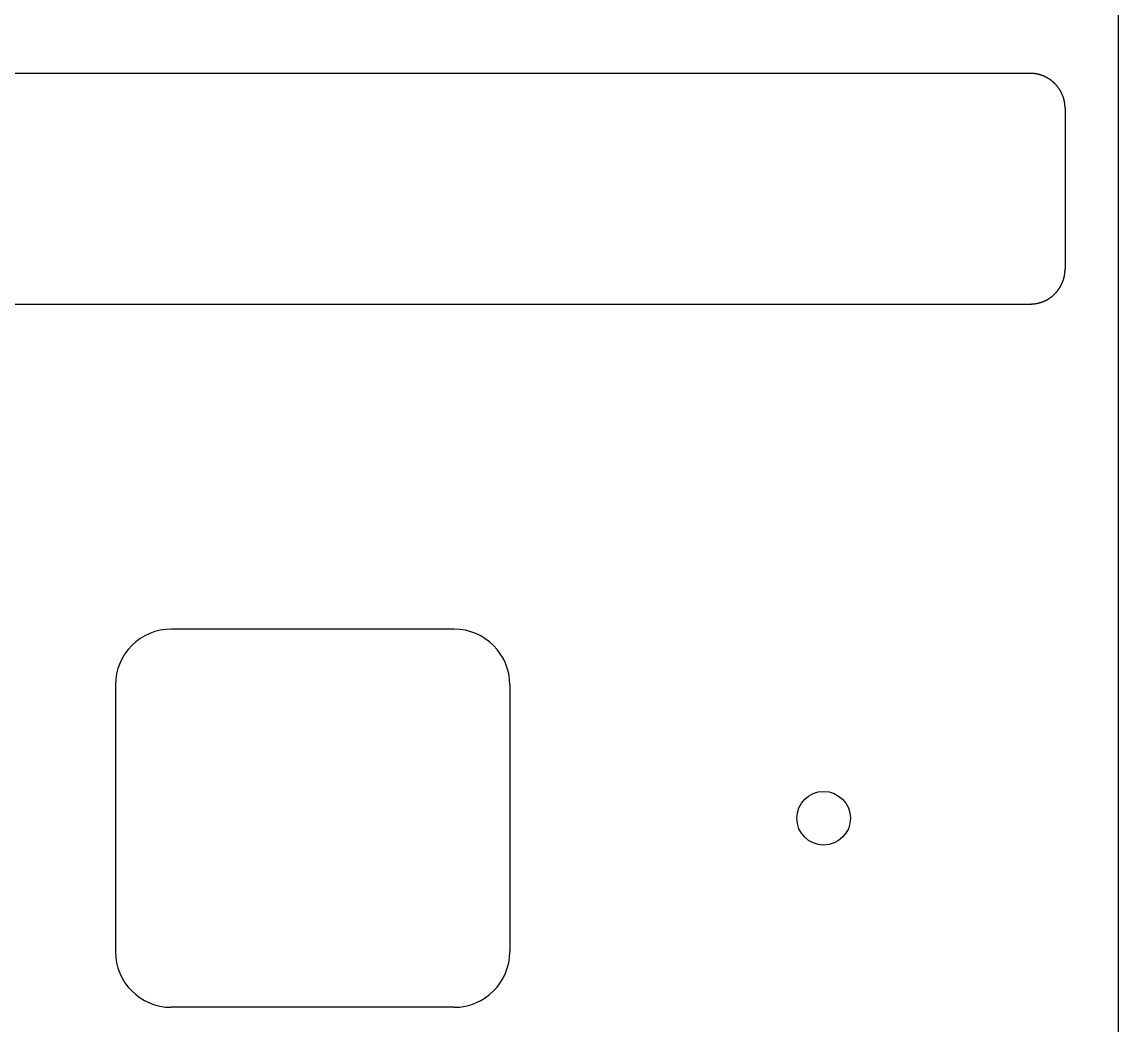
# Model space of a CAD drawing. Header units: millimetres. Extents: x -11 to 340, y -118 to 18.
# Drawn here: x 298.72 to 339.59, y -88.68 to -51.27 of the extents above; entities that cross this region are included whole.
import ezdxf

# ---------------------------------------------------------------- set-up
doc = ezdxf.new("R2010")
doc.units = ezdxf.units.MM
doc.header["$MEASUREMENT"] = 0
doc.layers.add('BLACK', color=7, linetype='CONTINUOUS')

msp = doc.modelspace()

# ---------------------------------------------------------------- linework, layer by layer
at = {"layer": 'BLACK', "linetype": 'Continuous'}
for p, q in [((339.58862, -45.435), (339.58862, -109.9925)), ((336.3125, -53.1875), (282.7125, -53.1875)), ((336.315089, -53.187503), (336.3125, -53.1875)), ((336.320245, -53.187523), (336.315089, -53.187503)), ((336.325397, -53.187563), (336.320245, -53.187523)), ((336.330548, -53.187623), (336.325397, -53.187563)), ((336.335694, -53.187703), (336.330548, -53.187623)), ((336.34084, -53.187803), (336.335694, -53.187703)), ((336.345982, -53.187923), (336.34084, -53.187803)), ((336.351123, -53.188063), (336.345982, -53.187923)), ((336.35626, -53.188223), (336.351123, -53.188063)), ((336.361396, -53.188403), (336.35626, -53.188223)), ((336.366527, -53.188602), (336.361396, -53.188403)), ((336.371658, -53.188822), (336.366527, -53.188602)), ((336.376783, -53.189062), (336.371658, -53.188822)), ((336.381909, -53.189321), (336.376783, -53.189062)), ((336.387029, -53.189601), (336.381909, -53.189321)), ((336.392149, -53.1899), (336.387029, -53.189601)), ((336.397263, -53.190219), (336.392149, -53.1899)), ((336.402377, -53.190558), (336.397263, -53.190219)), ((336.407486, -53.190917), (336.402377, -53.190558)), ((336.412594, -53.191296), (336.407486, -53.190917)), ((336.417696, -53.191695), (336.412594, -53.191296)), ((336.422798, -53.192113), (336.417696, -53.191695)), ((336.427894, -53.192551), (336.422798, -53.192113)), ((336.43299, -53.19301), (336.427894, -53.192551)), ((336.43808, -53.193488), (336.43299, -53.19301)), ((336.443169, -53.193985), (336.43808, -53.193488)), ((336.448252, -53.194503), (336.443169, -53.193985)), ((336.453335, -53.19504), (336.448252, -53.194503)), ((336.458411, -53.195597), (336.453335, -53.19504)), ((336.463487, -53.196174), (336.458411, -53.195597)), ((336.468557, -53.196771), (336.463487, -53.196174)), ((336.473625, -53.197387), (336.468557, -53.196771)), ((336.478688, -53.198023), (336.473625, -53.197387)), ((336.483749, -53.198679), (336.478688, -53.198023)), ((336.488805, -53.199354), (336.483749, -53.198679)), ((336.493859, -53.20005), (336.488805, -53.199354)), ((336.498906, -53.200764), (336.493859, -53.20005)), ((336.503953, -53.201499), (336.498906, -53.200764)), ((336.508993, -53.202253), (336.503953, -53.201499)), ((336.514032, -53.203027), (336.508993, -53.202253)), ((336.519064, -53.20382), (336.514032, -53.203027)), ((336.524095, -53.204634), (336.519064, -53.20382)), ((336.529119, -53.205466), (336.524095, -53.204634)), ((336.534142, -53.206319), (336.529119, -53.205466)), ((336.539158, -53.207191), (336.534142, -53.206319)), ((336.544172, -53.208083), (336.539158, -53.207191)), ((336.54918, -53.208994), (336.544172, -53.208083)), ((336.554186, -53.209924), (336.54918, -53.208994)), ((336.559185, -53.210875), (336.554186, -53.209924)), ((336.564182, -53.211845), (336.559185, -53.210875)), ((336.569172, -53.212834), (336.564182, -53.211845)), ((336.57416, -53.213843), (336.569172, -53.212834)), ((336.579141, -53.214871), (336.57416, -53.213843)), ((336.58412, -53.215919), (336.579141, -53.214871)), ((336.589092, -53.216986), (336.58412, -53.215919)), ((336.594061, -53.218073), (336.589092, -53.216986)), ((336.599024, -53.219179), (336.594061, -53.218073)), ((336.603984, -53.220305), (336.599024, -53.219179)), ((336.608937, -53.22145), (336.603984, -53.220305)), ((336.613887, -53.222615), (336.608937, -53.22145)), ((336.61883, -53.223798), (336.613887, -53.222615)), ((336.62377, -53.225002), (336.61883, -53.223798)), ((336.628703, -53.226224), (336.62377, -53.225002)), ((336.633633, -53.227467), (336.628703, -53.226224)), ((336.638555, -53.228728), (336.633633, -53.227467)), ((336.643475, -53.230009), (336.638555, -53.228728)), ((336.648387, -53.231308), (336.643475, -53.230009)), ((336.653296, -53.232628), (336.648387, -53.231308)), ((336.658197, -53.233966), (336.653296, -53.232628)), ((336.663095, -53.235324), (336.658197, -53.233966)), ((336.667985, -53.236701), (336.663095, -53.235324)), ((336.672872, -53.238098), (336.667985, -53.236701)), ((336.677751, -53.239513), (336.672872, -53.238098)), ((336.682626, -53.240948), (336.677751, -53.239513)), ((336.687494, -53.242401), (336.682626, -53.240948)), ((336.692358, -53.243875), (336.687494, -53.242401)), ((336.697214, -53.245367), (336.692358, -53.243875)), ((336.702066, -53.246878), (336.697214, -53.245367)), ((336.70691, -53.248408), (336.702066, -53.246878)), ((336.71175, -53.249958), (336.70691, -53.248408)), ((336.716582, -53.251526), (336.71175, -53.249958)), ((336.72141, -53.253114), (336.716582, -53.251526)), ((336.726229, -53.25472), (336.72141, -53.253114)), ((336.731044, -53.256346), (336.726229, -53.25472)), ((336.735851, -53.25799), (336.731044, -53.256346)), ((336.740654, -53.259654), (336.735851, -53.25799)), ((336.745448, -53.261336), (336.740654, -53.259654)), ((336.750237, -53.263038), (336.745448, -53.261336)), ((336.755018, -53.264758), (336.750237, -53.263038)), ((336.759794, -53.266497), (336.755018, -53.264758)), ((336.764562, -53.268255), (336.759794, -53.266497)), ((336.769324, -53.270032), (336.764562, -53.268255)), ((336.774078, -53.271828), (336.769324, -53.270032)), ((336.778827, -53.273642), (336.774078, -53.271828)), ((336.783567, -53.275475), (336.778827, -53.273642)), ((336.788302, -53.277328), (336.783567, -53.275475)), ((336.793028, -53.279198), (336.788302, -53.277328)), ((336.797749, -53.281088), (336.793028, -53.279198)), ((336.80246, -53.282995), (336.797749, -53.281088)), ((336.807166, -53.284922), (336.80246, -53.282995)), ((336.811863, -53.286867), (336.807166, -53.284922)), ((336.816555, -53.288832), (336.811863, -53.286867)), ((336.821237, -53.290814), (336.816555, -53.288832)), ((336.825913, -53.292815), (336.821237, -53.290814)), ((336.83058, -53.294834), (336.825913, -53.292815)), ((336.835241, -53.296873), (336.83058, -53.294834)), ((336.839892, -53.298929), (336.835241, -53.296873)), ((336.844538, -53.301004), (336.839892, -53.298929)), ((336.849173, -53.303097), (336.844538, -53.301004)), ((336.853803, -53.305209), (336.849173, -53.303097)), ((336.858423, -53.307339), (336.853803, -53.305209)), ((336.863036, -53.309487), (336.858423, -53.307339)), ((336.86764, -53.311654), (336.863036, -53.309487)), ((336.872237, -53.313839), (336.86764, -53.311654)), ((336.876824, -53.316042), (336.872237, -53.313839)), ((336.881405, -53.318263), (336.876824, -53.316042)), ((336.885975, -53.320503), (336.881405, -53.318263)), ((336.890539, -53.322761), (336.885975, -53.320503)), ((336.895092, -53.325036), (336.890539, -53.322761)), ((336.899639, -53.32733), (336.895092, -53.325036)), ((336.904175, -53.329642), (336.899639, -53.32733)), ((336.908704, -53.331972), (336.904175, -53.329642)), ((336.913223, -53.334319), (336.908704, -53.331972)), ((336.917734, -53.336685), (336.913223, -53.334319)), ((336.922235, -53.339069), (336.917734, -53.336685)), ((336.926728, -53.34147), (336.922235, -53.339069)), ((336.931211, -53.343889), (336.926728, -53.34147)), ((336.935686, -53.346327), (336.931211, -53.343889)), ((336.94015, -53.348782), (336.935686, -53.346327)), ((336.944607, -53.351255), (336.94015, -53.348782)), ((336.949052, -53.353745), (336.944607, -53.351255)), ((336.95349, -53.356253), (336.949052, -53.353745)), ((336.957917, -53.358778), (336.95349, -53.356253)), ((336.962335, -53.361322), (336.957917, -53.358778)), ((336.966743, -53.363882), (336.962335, -53.361322)), ((336.971142, -53.366461), (336.966743, -53.363882)), ((336.97553, -53.369056), (336.971142, -53.366461)), ((336.97991, -53.37167), (336.97553, -53.369056)), ((336.984278, -53.3743), (336.97991, -53.37167)), ((336.988638, -53.376948), (336.984278, -53.3743)), ((336.992986, -53.379613), (336.988638, -53.376948)), ((336.997326, -53.382295), (336.992986, -53.379613)), ((337.001654, -53.384995), (336.997326, -53.382295)), ((337.005972, -53.387712), (337.001654, -53.384995)), ((337.01028, -53.390445), (337.005972, -53.387712)), ((337.014578, -53.393197), (337.01028, -53.390445)), ((337.018865, -53.395965), (337.014578, -53.393197)), ((337.023142, -53.39875), (337.018865, -53.395965)), ((337.027407, -53.401552), (337.023142, -53.39875)), ((337.031663, -53.404371), (337.027407, -53.401552)), ((337.035907, -53.407207), (337.031663, -53.404371)), ((337.040141, -53.41006), (337.035907, -53.407207)), ((337.044363, -53.412929), (337.040141, -53.41006)), ((337.048576, -53.415815), (337.044363, -53.412929)), ((337.052776, -53.418718), (337.048576, -53.415815)), ((337.056966, -53.421638), (337.052776, -53.418718)), ((337.061144, -53.424574), (337.056966, -53.421638)), ((337.065312, -53.427527), (337.061144, -53.424574)), ((337.069467, -53.430496), (337.065312, -53.427527)), ((337.073612, -53.433482), (337.069467, -53.430496)), ((337.077745, -53.436484), (337.073612, -53.433482)), ((337.081867, -53.439502), (337.077745, -53.436484)), ((337.085977, -53.442537), (337.081867, -53.439502)), ((337.090075, -53.445588), (337.085977, -53.442537)), ((337.094161, -53.448655), (337.090075, -53.445588)), ((337.098237, -53.451739), (337.094161, -53.448655)), ((337.102299, -53.454838), (337.098237, -53.451739)), ((337.10635, -53.457954), (337.102299, -53.454838)), ((337.110389, -53.461085), (337.10635, -53.457954)), ((337.114416, -53.464233), (337.110389, -53.461085)), ((337.118431, -53.467396), (337.114416, -53.464233)), ((337.122434, -53.470575), (337.118431, -53.467396)), ((337.126424, -53.47377), (337.122434, -53.470575)), ((337.130402, -53.476981), (337.126424, -53.47377)), ((337.134367, -53.480207), (337.130402, -53.476981)), ((337.13832, -53.48345), (337.134367, -53.480207)), ((337.14226, -53.486707), (337.13832, -53.48345)), ((337.146189, -53.489981), (337.14226, -53.486707)), ((337.150104, -53.493269), (337.146189, -53.489981)), ((337.154006, -53.496573), (337.150104, -53.493269)), ((337.157895, -53.499893), (337.154006, -53.496573)), ((337.161772, -53.503228), (337.157895, -53.499893)), ((337.165636, -53.506577), (337.161772, -53.503228)), ((337.169487, -53.509943), (337.165636, -53.506577)), ((337.173324, -53.513323), (337.169487, -53.509943)), ((337.177149, -53.516718), (337.173324, -53.513323)), ((337.18096, -53.520129), (337.177149, -53.516718)), ((337.184758, -53.523554), (337.18096, -53.520129)), ((337.188543, -53.526994), (337.184758, -53.523554)), ((337.192314, -53.530449), (337.188543, -53.526994)), ((337.196072, -53.533919), (337.192314, -53.530449)), ((337.199816, -53.537404), (337.196072, -53.533919)), ((337.203546, -53.540903), (337.199816, -53.537404)), ((337.207263, -53.544417), (337.203546, -53.540903)), ((337.210966, -53.547945), (337.207263, -53.544417)), ((337.214656, -53.551488), (337.210966, -53.547945)), ((337.218331, -53.555045), (337.214656, -53.551488)), ((337.221993, -53.558617), (337.218331, -53.555045)), ((337.22564, -53.562203), (337.221993, -53.558617)), ((337.229274, -53.565803), (337.22564, -53.562203)), ((337.232893, -53.569417), (337.229274, -53.565803)), ((337.24009, -53.576688), (337.232893, -53.569417)), ((337.247229, -53.584015), (337.24009, -53.576688)), ((337.25431, -53.591397), (337.247229, -53.584015)), ((337.261333, -53.598834), (337.25431, -53.591397)), ((337.268297, -53.606326), (337.261333, -53.598834)), ((337.275203, -53.613871), (337.268297, -53.606326)), ((337.282048, -53.62147), (337.275203, -53.613871)), ((337.288834, -53.629121), (337.282048, -53.62147)), ((337.295559, -53.636825), (337.288834, -53.629121)), ((337.302223, -53.64458), (337.295559, -53.636825)), ((337.308826, -53.652387), (337.302223, -53.64458)), ((337.315367, -53.660244), (337.308826, -53.652387)), ((337.321845, -53.668152), (337.315367, -53.660244)), ((337.328261, -53.676109), (337.321845, -53.668152)), ((337.334613, -53.684115), (337.328261, -53.676109)), ((337.340902, -53.69217), (337.334613, -53.684115)), ((337.347127, -53.700272), (337.340902, -53.69217)), ((337.353287, -53.708422), (337.347127, -53.700272)), ((337.359383, -53.716619), (337.353287, -53.708422)), ((337.365413, -53.724862), (337.359383, -53.716619)), ((337.371378, -53.733151), (337.365413, -53.724862)), ((337.377277, -53.741485), (337.371378, -53.733151)), ((337.383109, -53.749864), (337.377277, -53.741485)), ((337.388875, -53.758287), (337.383109, -53.749864)), ((337.394573, -53.766753), (337.388875, -53.758287)), ((337.400204, -53.775262), (337.394573, -53.766753)), ((337.405768, -53.783814), (337.400204, -53.775262)), ((337.411263, -53.792407), (337.405768, -53.783814)), ((337.416689, -53.801042), (337.411263, -53.792407)), ((337.422047, -53.809717), (337.416689, -53.801042)), ((337.427336, -53.818433), (337.422047, -53.809717)), ((337.432555, -53.827188), (337.427336, -53.818433)), ((337.437704, -53.835983), (337.432555, -53.827188)), ((337.442783, -53.844815), (337.437704, -53.835983)), ((337.447792, -53.853686), (337.442783, -53.844815)), ((337.45273, -53.862594), (337.447792, -53.853686)), ((337.457597, -53.871539), (337.45273, -53.862594)), ((337.462393, -53.88052), (337.457597, -53.871539)), ((337.467117, -53.889537), (337.462393, -53.88052)), ((337.47177, -53.89859), (337.467117, -53.889537)), ((337.47635, -53.907677), (337.47177, -53.89859)), ((337.480859, -53.916798), (337.47635, -53.907677)), ((337.485294, -53.925952), (337.480859, -53.916798)), ((337.489657, -53.93514), (337.485294, -53.925952)), ((337.493947, -53.94436), (337.489657, -53.93514)), ((337.498163, -53.953612), (337.493947, -53.94436)), ((337.502306, -53.962896), (337.498163, -53.953612)), ((337.506375, -53.97221), (337.502306, -53.962896)), ((337.510371, -53.981555), (337.506375, -53.97221)), ((337.514292, -53.99093), (337.510371, -53.981555)), ((337.518139, -54.000334), (337.514292, -53.99093)), ((337.521911, -54.009767), (337.518139, -54.000334)), ((337.525608, -54.019228), (337.521911, -54.009767)), ((337.529231, -54.028717), (337.525608, -54.019228)), ((337.532778, -54.038234), (337.529231, -54.028717)), ((337.53625, -54.047777), (337.532778, -54.038234)), ((337.539647, -54.057347), (337.53625, -54.047777)), ((337.542968, -54.066943), (337.539647, -54.057347)), ((337.546213, -54.076564), (337.542968, -54.066943)), ((337.549383, -54.08621), (337.546213, -54.076564)), ((337.552476, -54.09588), (337.549383, -54.08621)), ((337.555493, -54.105574), (337.552476, -54.09588)), ((337.558433, -54.115292), (337.555493, -54.105574)), ((337.561297, -54.125033), (337.558433, -54.115292)), ((337.564084, -54.134796), (337.561297, -54.125033)), ((337.566795, -54.144582), (337.564084, -54.134796)), ((337.569428, -54.154389), (337.566795, -54.144582)), ((337.571985, -54.164217), (337.569428, -54.154389)), ((337.574464, -54.174066), (337.571985, -54.164217)), ((337.576866, -54.183936), (337.574464, -54.174066)), ((337.579191, -54.193825), (337.576866, -54.183936)), ((337.581438, -54.203734), (337.579191, -54.193825)), ((337.583607, -54.213662), (337.581438, -54.203734)), ((337.585699, -54.223608), (337.583607, -54.213662)), ((337.587713, -54.233573), (337.585699, -54.223608)), ((337.589649, -54.243555), (337.587713, -54.233573)), ((337.591507, -54.253555), (337.589649, -54.243555)), ((337.593286, -54.263572), (337.591507, -54.253555)), ((337.594988, -54.273606), (337.593286, -54.263572)), ((337.596611, -54.283655), (337.594988, -54.273606)), ((337.598155, -54.293721), (337.596611, -54.283655)), ((337.599622, -54.303802), (337.598155, -54.293721)), ((337.601009, -54.313898), (337.599622, -54.303802)), ((337.602318, -54.324009), (337.601009, -54.313898)), ((337.603548, -54.334134), (337.602318, -54.324009)), ((337.6047, -54.344273), (337.603548, -54.334134)), ((337.605772, -54.354426), (337.6047, -54.344273)), ((337.606766, -54.364592), (337.605772, -54.354426)), ((337.60768, -54.374771), (337.606766, -54.364592)), ((337.608516, -54.384963), (337.60768, -54.374771)), ((337.609272, -54.395167), (337.608516, -54.384963)), ((337.609948, -54.405383), (337.609272, -54.395167)), ((337.610546, -54.41561), (337.609948, -54.405383)), ((337.611064, -54.425849), (337.610546, -54.41561)), ((337.611502, -54.436098), (337.611064, -54.425849)), ((337.611861, -54.446359), (337.611502, -54.436098)), ((337.612141, -54.456629), (337.611861, -54.446359)), ((337.61234, -54.46691), (337.612141, -54.456629)), ((337.61246, -54.4772), (337.61234, -54.46691)), ((337.6125, -54.4875), (337.61246, -54.4772)), ((337.6125, -54.4875), (337.6125, -60.4875)), ((337.548474, -60.891582), (337.550042, -60.88675)), ((337.550042, -60.88675), (337.551592, -60.88191)), ((337.551592, -60.88191), (337.553122, -60.877066)), ((337.553122, -60.877066), (337.554633, -60.872214)), ((337.554633, -60.872214), (337.556125, -60.867358)), ((337.556125, -60.867358), (337.557599, -60.862494)), ((337.557599, -60.862494), (337.559052, -60.857626)), ((337.559052, -60.857626), (337.560487, -60.852751)), ((337.560487, -60.852751), (337.561902, -60.847872)), ((337.561902, -60.847872), (337.563299, -60.842985)), ((337.563299, -60.842985), (337.564676, -60.838095)), ((337.564676, -60.838095), (337.566034, -60.833197)), ((337.566034, -60.833197), (337.567372, -60.828296)), ((337.567372, -60.828296), (337.568692, -60.823387)), ((337.568692, -60.823387), (337.569991, -60.818475)), ((337.569991, -60.818475), (337.571272, -60.813555)), ((337.571272, -60.813555), (337.572533, -60.808633)), ((337.572533, -60.808633), (337.573776, -60.803703)), ((337.573776, -60.803703), (337.574998, -60.79877)), ((337.574998, -60.79877), (337.576202, -60.79383)), ((337.576202, -60.79383), (337.577385, -60.788887)), ((337.577385, -60.788887), (337.57855, -60.783937)), ((337.57855, -60.783937), (337.579695, -60.778984)), ((337.579695, -60.778984), (337.580821, -60.774024)), ((337.580821, -60.774024), (337.581927, -60.769061)), ((337.581927, -60.769061), (337.583014, -60.764092)), ((337.583014, -60.764092), (337.584081, -60.75912)), ((337.584081, -60.75912), (337.585129, -60.754141)), ((337.585129, -60.754141), (337.586157, -60.74916)), ((337.586157, -60.74916), (337.587166, -60.744172)), ((337.587166, -60.744172), (337.588155, -60.739182)), ((337.588155, -60.739182), (337.589125, -60.734185)), ((337.589125, -60.734185), (337.590076, -60.729186)), ((337.590076, -60.729186), (337.591006, -60.72418)), ((337.591006, -60.72418), (337.591917, -60.719172)), ((337.591917, -60.719172), (337.592809, -60.714158)), ((337.592809, -60.714158), (337.593681, -60.709142)), ((337.593681, -60.709142), (337.594534, -60.704119)), ((337.594534, -60.704119), (337.595366, -60.699095)), ((337.595366, -60.699095), (337.59618, -60.694064)), ((337.59618, -60.694064), (337.596973, -60.689032)), ((337.596973, -60.689032), (337.597747, -60.683993)), ((337.597747, -60.683993), (337.598501, -60.678953)), ((337.598501, -60.678953), (337.599236, -60.673906)), ((337.599236, -60.673906), (337.59995, -60.668859)), ((337.59995, -60.668859), (337.600646, -60.663805)), ((337.600646, -60.663805), (337.601321, -60.658749)), ((337.601321, -60.658749), (337.601977, -60.653688)), ((337.601977, -60.653688), (337.602613, -60.648625)), ((337.602613, -60.648625), (337.603229, -60.643557)), ((337.603229, -60.643557), (337.603826, -60.638487)), ((337.603826, -60.638487), (337.604403, -60.633411)), ((337.604403, -60.633411), (337.60496, -60.628335)), ((337.60496, -60.628335), (337.605497, -60.623252)), ((337.605497, -60.623252), (337.606015, -60.618169)), ((337.606015, -60.618169), (337.606512, -60.61308)), ((337.606512, -60.61308), (337.60699, -60.60799)), ((337.60699, -60.60799), (337.607449, -60.602894)), ((337.607449, -60.602894), (337.607887, -60.597798)), ((337.607887, -60.597798), (337.608305, -60.592696)), ((337.608305, -60.592696), (337.608704, -60.587594)), ((337.608704, -60.587594), (337.609083, -60.582486)), ((337.609083, -60.582486), (337.609442, -60.577377)), ((337.609442, -60.577377), (337.609781, -60.572263)), ((337.609781, -60.572263), (337.6101, -60.567149)), ((337.6101, -60.567149), (337.610399, -60.562029)), ((337.610399, -60.562029), (337.610679, -60.556909)), ((337.610679, -60.556909), (337.610938, -60.551783)), ((337.610938, -60.551783), (337.611178, -60.546658)), ((337.611178, -60.546658), (337.611398, -60.541527)), ((337.611398, -60.541527), (337.611597, -60.536396)), ((337.611597, -60.536396), (337.611777, -60.53126)), ((337.611777, -60.53126), (337.611937, -60.526123)), ((337.611937, -60.526123), (337.612077, -60.520982)), ((337.612077, -60.520982), (337.612197, -60.51584)), ((337.612197, -60.51584), (337.612297, -60.510694)), ((337.612297, -60.510694), (337.612377, -60.505548)), ((337.612377, -60.505548), (337.612437, -60.500397)), ((337.612437, -60.500397), (337.612477, -60.495245)), ((337.612477, -60.495245), (337.612497, -60.490089)), ((337.612497, -60.490089), (337.6125, -60.4875)), ((337.329425, -61.297434), (337.332604, -61.293431)), ((337.332604, -61.293431), (337.335767, -61.289416)), ((337.335767, -61.289416), (337.338915, -61.285389)), ((337.338915, -61.285389), (337.342046, -61.28135)), ((337.342046, -61.28135), (337.345162, -61.277299)), ((337.345162, -61.277299), (337.348261, -61.273237)), ((337.348261, -61.273237), (337.351345, -61.269161)), ((337.351345, -61.269161), (337.354412, -61.265075)), ((337.354412, -61.265075), (337.357463, -61.260977)), ((337.357463, -61.260977), (337.360498, -61.256867)), ((337.360498, -61.256867), (337.363516, -61.252745)), ((337.363516, -61.252745), (337.366518, -61.248612)), ((337.366518, -61.248612), (337.369504, -61.244467)), ((337.369504, -61.244467), (337.372473, -61.240312)), ((337.372473, -61.240312), (337.375426, -61.236144)), ((337.375426, -61.236144), (337.378362, -61.231966)), ((337.378362, -61.231966), (337.381282, -61.227776)), ((337.381282, -61.227776), (337.384185, -61.223576)), ((337.384185, -61.223576), (337.387071, -61.219363)), ((337.387071, -61.219363), (337.38994, -61.215141)), ((337.38994, -61.215141), (337.392793, -61.210907)), ((337.392793, -61.210907), (337.395629, -61.206663)), ((337.395629, -61.206663), (337.398448, -61.202407)), ((337.398448, -61.202407), (337.40125, -61.198142)), ((337.40125, -61.198142), (337.404035, -61.193865)), ((337.404035, -61.193865), (337.406803, -61.189578)), ((337.406803, -61.189578), (337.409555, -61.18528)), ((337.409555, -61.18528), (337.412288, -61.180972)), ((337.412288, -61.180972), (337.415005, -61.176654)), ((337.415005, -61.176654), (337.417705, -61.172326)), ((337.417705, -61.172326), (337.420387, -61.167986)), ((337.420387, -61.167986), (337.423052, -61.163638)), ((337.423052, -61.163638), (337.4257, -61.159278)), ((337.4257, -61.159278), (337.42833, -61.15491)), ((337.42833, -61.15491), (337.430944, -61.15053)), ((337.430944, -61.15053), (337.433539, -61.146142)), ((337.433539, -61.146142), (337.436118, -61.141743)), ((337.436118, -61.141743), (337.438678, -61.137335)), ((337.438678, -61.137335), (337.441222, -61.132917)), ((337.441222, -61.132917), (337.443747, -61.12849)), ((337.443747, -61.12849), (337.446255, -61.124052)), ((337.446255, -61.124052), (337.448745, -61.119607)), ((337.448745, -61.119607), (337.451218, -61.11515)), ((337.451218, -61.11515), (337.453673, -61.110686)), ((337.453673, -61.110686), (337.456111, -61.106211)), ((337.456111, -61.106211), (337.45853, -61.101728)), ((337.45853, -61.101728), (337.460931, -61.097235)), ((337.460931, -61.097235), (337.463315, -61.092734)), ((337.463315, -61.092734), (337.465681, -61.088223)), ((337.465681, -61.088223), (337.468028, -61.083704)), ((337.468028, -61.083704), (337.470358, -61.079175)), ((337.470358, -61.079175), (337.47267, -61.074639)), ((337.47267, -61.074639), (337.474964, -61.070092)), ((337.474964, -61.070092), (337.477239, -61.065539)), ((337.477239, -61.065539), (337.479497, -61.060975)), ((337.479497, -61.060975), (337.481737, -61.056405)), ((337.481737, -61.056405), (337.483958, -61.051824)), ((337.483958, -61.051824), (337.486161, -61.047237)), ((337.486161, -61.047237), (337.488346, -61.04264)), ((337.488346, -61.04264), (337.490513, -61.038036)), ((337.490513, -61.038036), (337.492661, -61.033423)), ((337.492661, -61.033423), (337.494791, -61.028803)), ((337.494791, -61.028803), (337.496903, -61.024173)), ((337.496903, -61.024173), (337.498996, -61.019538)), ((337.498996, -61.019538), (337.501071, -61.014892)), ((337.501071, -61.014892), (337.503127, -61.010241)), ((337.503127, -61.010241), (337.505166, -61.00558)), ((337.505166, -61.00558), (337.507185, -61.000913)), ((337.507185, -61.000913), (337.509186, -60.996237)), ((337.509186, -60.996237), (337.511168, -60.991555)), ((337.511168, -60.991555), (337.513133, -60.986863)), ((337.513133, -60.986863), (337.515078, -60.982166)), ((337.515078, -60.982166), (337.517005, -60.97746)), ((337.517005, -60.97746), (337.518912, -60.972749)), ((337.518912, -60.972749), (337.520802, -60.968028)), ((337.520802, -60.968028), (337.522672, -60.963302)), ((337.522672, -60.963302), (337.524525, -60.958567)), ((337.524525, -60.958567), (337.526358, -60.953827)), ((337.526358, -60.953827), (337.528172, -60.949078)), ((337.528172, -60.949078), (337.529968, -60.944324)), ((337.529968, -60.944324), (337.531745, -60.939562)), ((337.531745, -60.939562), (337.533503, -60.934794)), ((337.533503, -60.934794), (337.535242, -60.930018)), ((337.535242, -60.930018), (337.536962, -60.925237)), ((337.536962, -60.925237), (337.538664, -60.920448)), ((337.538664, -60.920448), (337.540346, -60.915654)), ((337.540346, -60.915654), (337.54201, -60.910851)), ((337.54201, -60.910851), (337.543654, -60.906044)), ((337.543654, -60.906044), (337.54528, -60.901229)), ((337.54528, -60.901229), (337.546886, -60.89641)), ((337.546886, -60.89641), (337.548474, -60.891582)), ((336.761766, -61.707778), (336.771283, -61.704231)), ((336.771283, -61.704231), (336.780772, -61.700608)), ((336.780772, -61.700608), (336.790233, -61.696911)), ((336.790233, -61.696911), (336.799666, -61.693139)), ((336.799666, -61.693139), (336.80907, -61.689292)), ((336.80907, -61.689292), (336.818445, -61.685371)), ((336.818445, -61.685371), (336.82779, -61.681375)), ((336.82779, -61.681375), (336.837104, -61.677306)), ((336.837104, -61.677306), (336.846388, -61.673163)), ((336.846388, -61.673163), (336.85564, -61.668947)), ((336.85564, -61.668947), (336.86486, -61.664657)), ((336.86486, -61.664657), (336.874048, -61.660294)), ((336.874048, -61.660294), (336.883202, -61.655859)), ((336.883202, -61.655859), (336.892323, -61.65135)), ((336.892323, -61.65135), (336.90141, -61.64677)), ((336.90141, -61.64677), (336.910463, -61.642117)), ((336.910463, -61.642117), (336.91948, -61.637393)), ((336.91948, -61.637393), (336.928461, -61.632597)), ((336.928461, -61.632597), (336.937406, -61.62773)), ((336.937406, -61.62773), (336.946314, -61.622792)), ((336.946314, -61.622792), (336.955185, -61.617783)), ((336.955185, -61.617783), (336.964017, -61.612704)), ((336.964017, -61.612704), (336.972812, -61.607555)), ((336.972812, -61.607555), (336.981567, -61.602336)), ((336.981567, -61.602336), (336.990283, -61.597047)), ((336.990283, -61.597047), (336.998958, -61.591689)), ((336.998958, -61.591689), (337.007593, -61.586263)), ((337.007593, -61.586263), (337.016186, -61.580768)), ((337.016186, -61.580768), (337.024738, -61.575204)), ((337.024738, -61.575204), (337.033247, -61.569573)), ((337.033247, -61.569573), (337.041713, -61.563875)), ((337.041713, -61.563875), (337.050136, -61.558109)), ((337.050136, -61.558109), (337.058515, -61.552277)), ((337.058515, -61.552277), (337.066849, -61.546378)), ((337.066849, -61.546378), (337.075138, -61.540413)), ((337.075138, -61.540413), (337.083381, -61.534383)), ((337.083381, -61.534383), (337.091578, -61.528287)), ((337.091578, -61.528287), (337.099728, -61.522127)), ((337.099728, -61.522127), (337.10783, -61.515902)), ((337.10783, -61.515902), (337.115885, -61.509613)), ((337.115885, -61.509613), (337.123891, -61.503261)), ((337.123891, -61.503261), (337.131848, -61.496845)), ((337.131848, -61.496845), (337.139756, -61.490367)), ((337.139756, -61.490367), (337.147613, -61.483826)), ((337.147613, -61.483826), (337.15542, -61.477223)), ((337.15542, -61.477223), (337.163175, -61.470559)), ((337.163175, -61.470559), (337.170879, -61.463834)), ((337.170879, -61.463834), (337.17853, -61.457048)), ((337.17853, -61.457048), (337.186129, -61.450203)), ((337.186129, -61.450203), (337.193674, -61.443297)), ((337.193674, -61.443297), (337.201166, -61.436333)), ((337.201166, -61.436333), (337.208603, -61.42931)), ((337.208603, -61.42931), (337.215985, -61.422229)), ((337.215985, -61.422229), (337.223312, -61.41509)), ((337.223312, -61.41509), (337.230583, -61.407893)), ((337.230583, -61.407893), (337.234197, -61.404274)), ((337.234197, -61.404274), (337.237797, -61.40064)), ((337.237797, -61.40064), (337.241383, -61.396993)), ((337.241383, -61.396993), (337.244955, -61.393331)), ((337.244955, -61.393331), (337.248512, -61.389656)), ((337.248512, -61.389656), (337.252055, -61.385966)), ((337.252055, -61.385966), (337.255583, -61.382263)), ((337.255583, -61.382263), (337.259097, -61.378546)), ((337.259097, -61.378546), (337.262596, -61.374816)), ((337.262596, -61.374816), (337.266081, -61.371072)), ((337.266081, -61.371072), (337.269551, -61.367314)), ((337.269551, -61.367314), (337.273006, -61.363543)), ((337.273006, -61.363543), (337.276446, -61.359758)), ((337.276446, -61.359758), (337.279871, -61.35596)), ((337.279871, -61.35596), (337.283282, -61.352149)), ((337.283282, -61.352149), (337.286677, -61.348324)), ((337.286677, -61.348324), (337.290057, -61.344487)), ((337.290057, -61.344487), (337.293423, -61.340636)), ((337.293423, -61.340636), (337.296772, -61.336772)), ((337.296772, -61.336772), (337.300107, -61.332895)), ((337.300107, -61.332895), (337.303427, -61.329006)), ((337.303427, -61.329006), (337.306731, -61.325104)), ((337.306731, -61.325104), (337.310019, -61.321189)), ((337.310019, -61.321189), (337.313293, -61.31726)), ((337.313293, -61.31726), (337.31655, -61.31332)), ((337.31655, -61.31332), (337.319793, -61.309367)), ((337.319793, -61.309367), (337.323019, -61.305402)), ((337.323019, -61.305402), (337.32623, -61.301424)), ((337.32623, -61.301424), (337.329425, -61.297434)), ((282.7125, -61.7875), (336.3125, -61.7875)), ((336.3125, -61.7875), (336.3228, -61.78746)), ((336.3228, -61.78746), (336.33309, -61.78734)), ((336.33309, -61.78734), (336.343371, -61.787141)), ((336.343371, -61.787141), (336.353641, -61.786861)), ((336.353641, -61.786861), (336.363902, -61.786502)), ((336.363902, -61.786502), (336.374151, -61.786064)), ((336.374151, -61.786064), (336.38439, -61.785546)), ((336.38439, -61.785546), (336.394617, -61.784948)), ((336.394617, -61.784948), (336.404833, -61.784272)), ((336.404833, -61.784272), (336.415037, -61.783516)), ((336.415037, -61.783516), (336.425229, -61.78268)), ((336.425229, -61.78268), (336.435408, -61.781766)), ((336.435408, -61.781766), (336.445574, -61.780772)), ((336.445574, -61.780772), (336.455727, -61.7797)), ((336.455727, -61.7797), (336.465866, -61.778548)), ((336.465866, -61.778548), (336.475991, -61.777318)), ((336.475991, -61.777318), (336.486102, -61.776009)), ((336.486102, -61.776009), (336.496198, -61.774622)), ((336.496198, -61.774622), (336.506279, -61.773155)), ((336.506279, -61.773155), (336.516345, -61.771611)), ((336.516345, -61.771611), (336.526394, -61.769988)), ((336.526394, -61.769988), (336.536428, -61.768286)), ((336.536428, -61.768286), (336.546445, -61.766507)), ((336.546445, -61.766507), (336.556445, -61.764649)), ((336.556445, -61.764649), (336.566427, -61.762713)), ((336.566427, -61.762713), (336.576392, -61.760699)), ((336.576392, -61.760699), (336.586338, -61.758607)), ((336.586338, -61.758607), (336.596266, -61.756438)), ((336.596266, -61.756438), (336.606175, -61.754191)), ((336.606175, -61.754191), (336.616064, -61.751866)), ((336.616064, -61.751866), (336.625934, -61.749464)), ((336.625934, -61.749464), (336.635783, -61.746985)), ((336.635783, -61.746985), (336.645611, -61.744428)), ((336.645611, -61.744428), (336.655418, -61.741795)), ((336.655418, -61.741795), (336.665204, -61.739084)), ((336.665204, -61.739084), (336.674967, -61.736297)), ((336.674967, -61.736297), (336.684708, -61.733433)), ((336.684708, -61.733433), (336.694426, -61.730493)), ((336.694426, -61.730493), (336.70412, -61.727476)), ((336.70412, -61.727476), (336.71379, -61.724383)), ((336.71379, -61.724383), (336.723436, -61.721213)), ((336.723436, -61.721213), (336.733057, -61.717968)), ((336.733057, -61.717968), (336.742653, -61.714647)), ((336.742653, -61.714647), (336.752223, -61.71125)), ((336.752223, -61.71125), (336.761766, -61.707778)), ((304.287501, -73.912502), (304.287501, -73.9125)), ((314.8375, -73.9125), (304.287501, -73.9125)), ((302.212501, -75.9875), (302.212501, -85.9375)), ((316.912501, -75.9875), (316.912501, -85.9375)), ((314.837501, -88.0125), (304.2875, -88.0125)), ((314.837501, -88.012501), (314.837501, -88.0125))]:
    msp.add_line(p, q, dxfattribs=at)
at = {"layer": 'BLACK'}
msp.add_circle((328.6125, -80.9625), 1, dxfattribs=at)
for centre, radius, start, end in [((304.2875, -75.9875), 2.074999, 89.9999724, 180), ((314.8375, -75.9875), 2.075, 0, 90), ((304.2875, -85.9375), 2.075, 180, 270), ((314.8375, -85.9375), 2.075001, 270.0000276, 0)]:
    msp.add_arc(centre, radius, start, end, dxfattribs=at)

doc.saveas('drawing.dxf')
